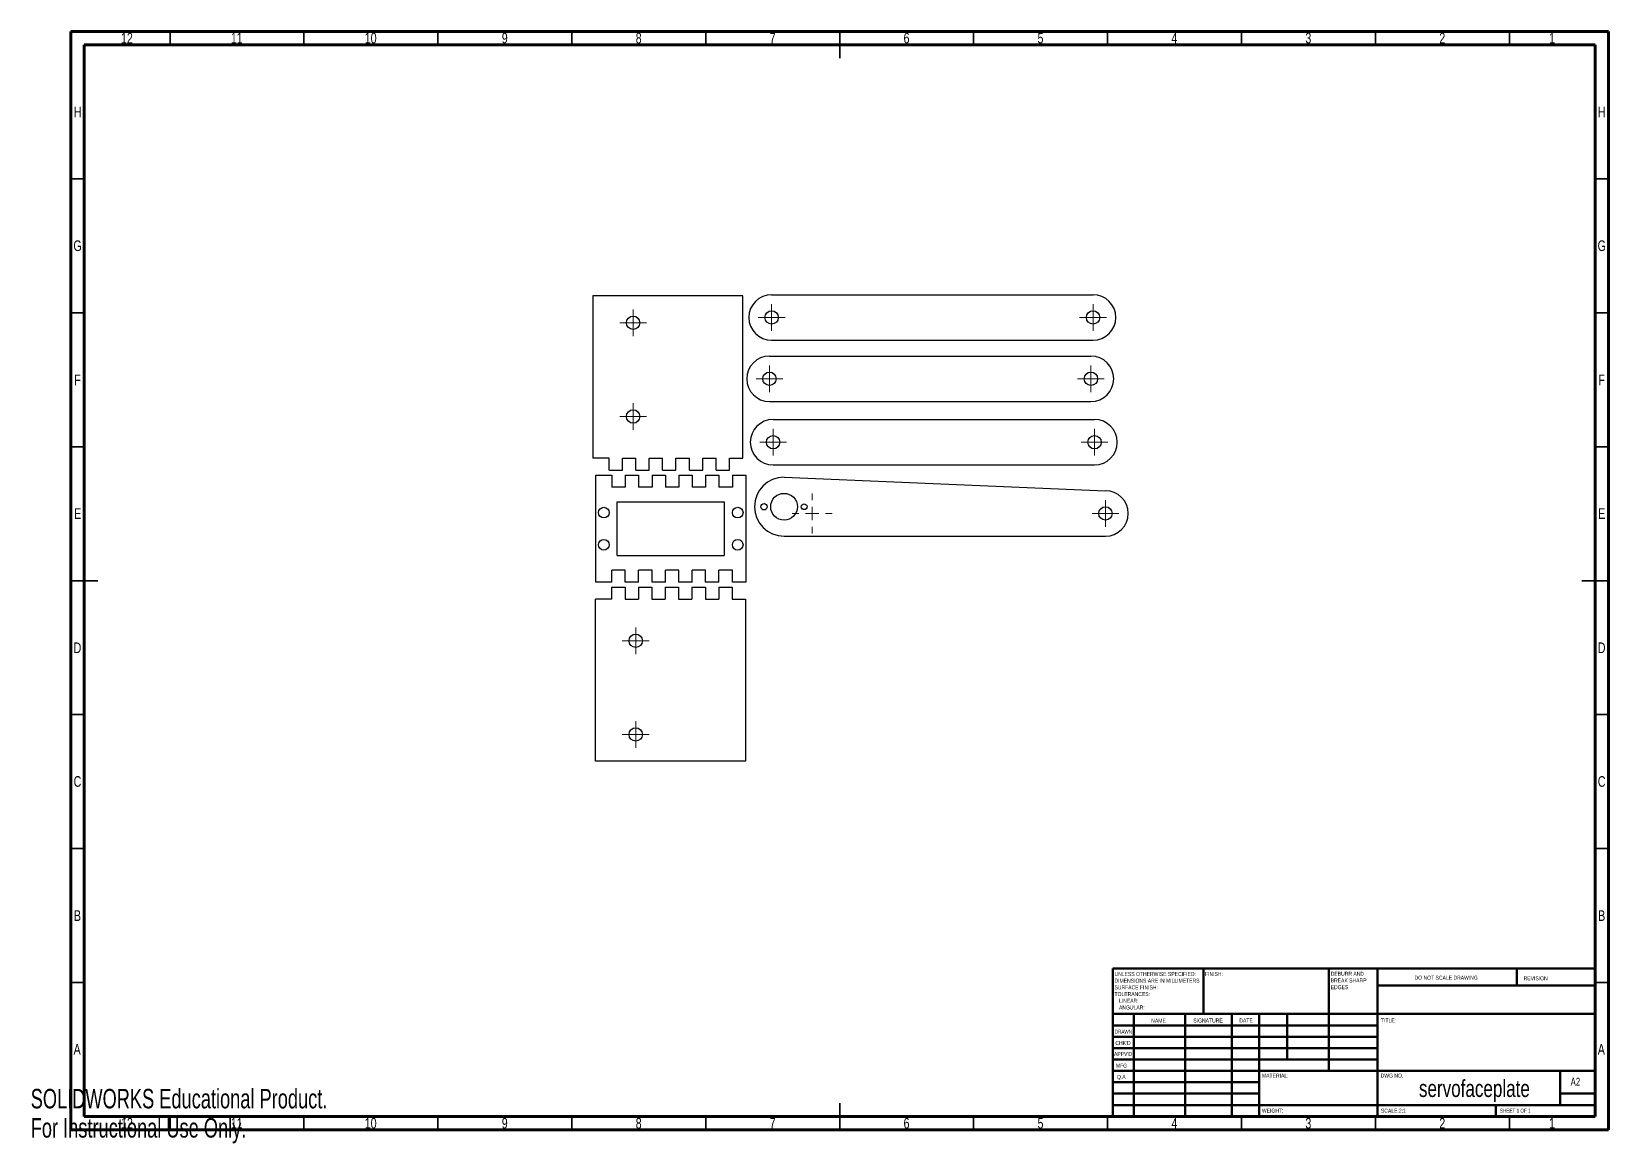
# Model space of a CAD drawing. Header units: millimetres. Extents: x 0 to 589, y 0 to 415.
import ezdxf

# ---------------------------------------------------------------- set-up
doc = ezdxf.new("R2010")
doc.units = ezdxf.units.MM
doc.styles.add('SLDTEXTSTYLE0', font='TXT', dxfattribs={"width": 0.75})
doc.styles.add('SLDTEXTSTYLE1', font='TXT', dxfattribs={"width": 0.686449})
doc.styles.add('SLDTEXTSTYLE2', font='TXT', dxfattribs={"width": 0.6875})
doc.styles.add('SLDTEXTSTYLE3', font='TXT', dxfattribs={"width": 0.7})

# ---------------------------------------------------------------- blocks, each defined once
blk = doc.blocks.new('SW_NOTE_0')
at = {"color": 0, "linetype": 'Continuous', "lineweight": 0, "char_height": 1.5, "attachment_point": 1, "style": 'SLDTEXTSTYLE0'}
for s, insert in [('UNLESS OTHERWISE SPECIFIED:', (0, 1.93)), ('TOLERANCES:', (0, -5.57)), ('SURFACE FINISH:', (0, -3.07)), ('DIMENSIONS ARE IN MILLIMETERS', (0, -0.57)), ('ANGULAR:', (1.69, -10.57)), ('LINEAR:', (1.69, -8.07))]:
    blk.add_mtext(s, dxfattribs=dict(at, insert=insert))
blk = doc.blocks.new('SW_NOTE_1')
at = {"color": 0, "linetype": 'Continuous', "lineweight": 0, "char_height": 1.5, "attachment_point": 1, "style": 'SLDTEXTSTYLE0'}
for s, insert in [('DEBURR AND', (0, 1.93)), ('BREAK SHARP', (0, -0.57)), ('EDGES', (0, -3.07))]:
    blk.add_mtext(s, dxfattribs=dict(at, insert=insert))
blk = doc.blocks.new('SW_CENTERMARKSYMBOL_0')
at = {"color": 0, "linetype": 'Continuous', "lineweight": 0}
for p, q in [((0, 5), (0, 7.5)), ((-5, 0), (-7.5, 0)), ((0, 0), (-2.5, 0)), ((0, 0), (0, 2.5)), ((0, 0), (0, -2.5)), ((0, 0), (2.5, 0)), ((5, 0), (7.5, 0)), ((0, -5), (0, -7.5))]:
    blk.add_line(p, q, dxfattribs=at)
blk = doc.blocks.new('SW_CENTERMARKSYMBOL_1')
at = {"color": 0, "linetype": 'Continuous', "lineweight": 0}
for p, q in [((-2.5, 0), (-5, 0)), ((0, 0), (-2.5, 0)), ((0, 2.5), (0, 5)), ((0, 0), (0, 2.5)), ((0, 0), (0, -2.5)), ((0, 0), (2.5, 0)), ((2.5, 0), (5, 0)), ((0, -2.5), (0, -5))]:
    blk.add_line(p, q, dxfattribs=at)
blk = doc.blocks.new('SW_CENTERMARKSYMBOL_2')
at = {"color": 0, "linetype": 'Continuous', "lineweight": 0}
for p, q in [((-2.5, 0), (-5, 0)), ((0, 0), (-2.5, 0)), ((0, 2.5), (0, 5)), ((0, 0), (0, 2.5)), ((0, 0), (0, -2.5)), ((0, 0), (2.5, 0)), ((2.5, 0), (5, 0)), ((0, -2.5), (0, -5))]:
    blk.add_line(p, q, dxfattribs=at)
blk = doc.blocks.new('SW_CENTERMARKSYMBOL_3')
at = {"color": 0, "linetype": 'Continuous', "lineweight": 0}
for p, q in [((-2.5, 0), (-5, 0)), ((0, 0), (-2.5, 0)), ((0, 2.5), (0, 5)), ((0, 0), (0, 2.5)), ((0, 0), (0, -2.5)), ((0, 0), (2.5, 0)), ((2.5, 0), (5, 0)), ((0, -2.5), (0, -5))]:
    blk.add_line(p, q, dxfattribs=at)
blk = doc.blocks.new('SW_CENTERMARKSYMBOL_4')
at = {"color": 0, "linetype": 'Continuous', "lineweight": 0}
for p, q in [((-2.5, 0), (-5, 0)), ((0, 0), (-2.5, 0)), ((0, 2.5), (0, 5)), ((0, 0), (0, 2.5)), ((0, 0), (0, -2.5)), ((0, 0), (2.5, 0)), ((2.5, 0), (5, 0)), ((0, -2.5), (0, -5))]:
    blk.add_line(p, q, dxfattribs=at)
blk = doc.blocks.new('SW_CENTERMARKSYMBOL_5')
at = {"color": 0, "linetype": 'Continuous', "lineweight": 0}
for p, q in [((-2.5, 0), (-5, 0)), ((0, 0), (-2.5, 0)), ((0, 2.5), (0, 5)), ((0, 0), (0, 2.5)), ((0, 0), (0, -2.5)), ((0, 0), (2.5, 0)), ((2.5, 0), (5, 0)), ((0, -2.5), (0, -5))]:
    blk.add_line(p, q, dxfattribs=at)
blk = doc.blocks.new('SW_CENTERMARKSYMBOL_6')
at = {"color": 0, "linetype": 'Continuous', "lineweight": 0}
for p, q in [((-2.5, 0), (-5, 0)), ((0, 0), (-2.5, 0)), ((0, 2.5), (0, 5)), ((0, 0), (0, 2.5)), ((0, 0), (0, -2.5)), ((0, 0), (2.5, 0)), ((2.5, 0), (5, 0)), ((0, -2.5), (0, -5))]:
    blk.add_line(p, q, dxfattribs=at)
blk = doc.blocks.new('SW_CENTERMARKSYMBOL_7')
at = {"color": 0, "linetype": 'Continuous', "lineweight": 0}
for p, q in [((-2.5, 0), (-5, 0)), ((0, 0), (-2.5, 0)), ((0, 2.5), (0, 5)), ((0, 0), (0, 2.5)), ((0, 0), (0, -2.5)), ((0, 0), (2.5, 0)), ((2.5, 0), (5, 0)), ((0, -2.5), (0, -5))]:
    blk.add_line(p, q, dxfattribs=at)
blk = doc.blocks.new('SW_CENTERMARKSYMBOL_8')
at = {"color": 0, "linetype": 'Continuous', "lineweight": 0}
for p, q in [((-2.5, 0), (-5, 0)), ((0, 0), (-2.5, 0)), ((0, 2.5), (0, 5)), ((0, 0), (0, 2.5)), ((0, 0), (0, -2.5)), ((0, 0), (2.5, 0)), ((2.5, 0), (5, 0)), ((0, -2.5), (0, -5))]:
    blk.add_line(p, q, dxfattribs=at)
blk = doc.blocks.new('SW_CENTERMARKSYMBOL_9')
at = {"color": 0, "linetype": 'Continuous', "lineweight": 0}
for p, q in [((-2.5, 0), (-5, 0)), ((0, 0), (-2.5, 0)), ((0, 2.5), (0, 5)), ((0, 0), (0, 2.5)), ((0, 0), (0, -2.5)), ((0, 0), (2.5, 0)), ((2.5, 0), (5, 0)), ((0, -2.5), (0, -5))]:
    blk.add_line(p, q, dxfattribs=at)
blk = doc.blocks.new('SW_CENTERMARKSYMBOL_10')
at = {"color": 0, "linetype": 'Continuous', "lineweight": 0}
for p, q in [((-2.5, 0), (-5, 0)), ((0, 0), (-2.5, 0)), ((0, 2.5), (0, 5)), ((0, 0), (0, 2.5)), ((0, 0), (0, -2.5)), ((0, 0), (2.5, 0)), ((2.5, 0), (5, 0)), ((0, -2.5), (0, -5))]:
    blk.add_line(p, q, dxfattribs=at)
blk = doc.blocks.new('SW_CENTERMARKSYMBOL_11')
at = {"color": 0, "linetype": 'Continuous', "lineweight": 0}
for p, q in [((-2.5, 0), (-5, 0)), ((0, 0), (-2.5, 0)), ((0, 2.5), (0, 5)), ((0, 0), (0, 2.5)), ((0, 0), (0, -2.5)), ((0, 0), (2.5, 0)), ((2.5, 0), (5, 0)), ((0, -2.5), (0, -5))]:
    blk.add_line(p, q, dxfattribs=at)

msp = doc.modelspace()

# ---------------------------------------------------------------- linework, layer by layer
at = {"color": 7, "linetype": 'Continuous', "lineweight": 70}
for p, q in [((15, 5), (15, 415)), ((15, 415), (589, 415)), ((589, 415), (589, 5)), ((20, 10), (20, 410)), ((20, 410), (584, 410)), ((584, 410), (584, 10)), ((584, 10), (20, 10)), ((589, 5), (15, 5))]:
    msp.add_line(p, q, dxfattribs=at)
at = {"color": 7, "linetype": 'Continuous', "lineweight": 35}
for p, q in [((52, 410), (52, 415)), ((102, 410), (102, 415)), ((152, 410), (152, 415)), ((202, 410), (202, 415)), ((252, 410), (252, 415)), ((302, 415), (302, 405)), ((302, 410), (302, 415)), ((352, 410), (352, 415)), ((402, 410), (402, 415)), ((452, 410), (452, 415)), ((502, 410), (502, 415)), ((552, 410), (552, 415)), ((20, 360), (15, 360)), ((584, 360), (589, 360)), ((20, 310), (15, 310)), ((584, 310), (589, 310)), ((20, 260), (15, 260)), ((584, 260), (589, 260)), ((15, 210), (25, 210)), ((20, 210), (15, 210)), ((589, 210), (579, 210)), ((584, 210), (589, 210)), ((20, 160), (15, 160)), ((584, 160), (589, 160)), ((20, 110), (15, 110)), ((584, 110), (589, 110)), ((20, 60), (15, 60)), ((584, 60), (589, 60)), ((302, 5), (302, 15)), ((52, 10), (52, 5)), ((102, 10), (102, 5)), ((152, 10), (152, 5)), ((202, 10), (202, 5)), ((252, 10), (252, 5)), ((302, 10), (302, 5)), ((352, 10), (352, 5)), ((402, 10), (402, 5)), ((452, 10), (452, 5)), ((502, 10), (502, 5)), ((552, 10), (552, 5))]:
    msp.add_line(p, q, dxfattribs=at)
at = {"color": 7, "linetype": 'Continuous', "lineweight": 25}
for p, q in [((209.89, 316.29), (209.89, 255.79)), ((265.89, 316.29), (209.89, 316.29)), ((265.89, 255.79), (265.89, 316.29)), ((276.59, 316.77), (396.59, 316.77)), ((276.59, 299.77), (396.59, 299.77)), ((275.8, 293.87), (395.8, 293.87)), ((275.8, 276.87), (395.8, 276.87)), ((277.14, 270.19), (397.14, 270.19)), ((215.89, 255.79), (209.89, 255.79)), ((215.89, 251.29), (215.89, 255.79)), ((220.89, 255.79), (225.89, 255.79)), ((220.89, 251.29), (220.89, 255.79)), ((225.89, 251.29), (225.89, 255.79)), ((230.89, 255.79), (235.89, 255.79)), ((230.89, 251.29), (230.89, 255.79)), ((235.89, 251.29), (235.89, 255.79)), ((240.89, 255.79), (245.89, 255.79)), ((240.89, 251.29), (240.89, 255.79)), ((245.89, 251.29), (245.89, 255.79)), ((250.89, 255.79), (255.89, 255.79)), ((250.89, 251.29), (250.89, 255.79)), ((255.89, 251.29), (255.89, 255.79)), ((260.89, 255.79), (265.89, 255.79)), ((260.89, 251.29), (260.89, 255.79)), ((277.14, 253.19), (397.14, 253.19)), ((210.94, 209.41), (210.94, 249.41)), ((210.94, 249.41), (216.94, 249.41)), ((215.89, 251.29), (220.89, 251.29)), ((216.94, 249.41), (216.94, 244.91)), ((221.94, 249.41), (221.94, 244.91)), ((221.94, 249.41), (226.94, 249.41)), ((225.89, 251.29), (230.89, 251.29)), ((226.94, 249.41), (226.94, 244.91)), ((231.94, 249.41), (231.94, 244.91)), ((231.94, 249.41), (236.94, 249.41)), ((235.89, 251.29), (240.89, 251.29)), ((236.94, 249.41), (236.94, 244.91)), ((241.94, 249.41), (241.94, 244.91)), ((241.94, 249.41), (246.94, 249.41)), ((245.89, 251.29), (250.89, 251.29)), ((246.94, 249.41), (246.94, 244.91)), ((251.94, 249.41), (251.94, 244.91)), ((251.94, 249.41), (256.94, 249.41)), ((255.89, 251.29), (260.89, 251.29)), ((256.94, 249.41), (256.94, 244.91)), ((261.94, 249.41), (266.94, 249.41)), ((261.94, 249.41), (261.94, 244.91)), ((266.94, 249.41), (266.94, 209.41)), ((281.25, 248.6), (401.22, 243.6)), ((221.94, 244.91), (216.94, 244.91)), ((231.94, 244.91), (226.94, 244.91)), ((241.94, 244.91), (236.94, 244.91)), ((251.94, 244.91), (246.94, 244.91)), ((261.94, 244.91), (256.94, 244.91)), ((218.94, 239.41), (258.94, 239.41)), ((218.94, 219.41), (218.94, 239.41)), ((258.94, 239.41), (258.94, 219.41)), ((281.25, 226.6), (401.22, 226.6)), ((218.94, 219.41), (258.94, 219.41)), ((221.94, 213.91), (216.94, 213.91)), ((216.94, 209.41), (216.94, 213.91)), ((221.94, 209.41), (221.94, 213.91)), ((231.94, 213.91), (226.94, 213.91)), ((226.94, 209.41), (226.94, 213.91)), ((231.94, 209.41), (231.94, 213.91)), ((241.94, 213.91), (236.94, 213.91)), ((236.94, 209.41), (236.94, 213.91)), ((241.94, 209.41), (241.94, 213.91)), ((251.94, 213.91), (246.94, 213.91)), ((246.94, 209.41), (246.94, 213.91)), ((251.94, 209.41), (251.94, 213.91)), ((261.94, 213.91), (256.94, 213.91)), ((256.94, 209.41), (256.94, 213.91)), ((261.94, 209.41), (261.94, 213.91)), ((216.94, 209.41), (210.94, 209.41)), ((216.86, 207.58), (216.86, 203.08)), ((216.86, 207.58), (221.86, 207.58)), ((221.86, 207.58), (221.86, 203.08)), ((226.94, 209.41), (221.94, 209.41)), ((226.86, 207.58), (226.86, 203.08)), ((226.86, 207.58), (231.86, 207.58)), ((231.86, 207.58), (231.86, 203.08)), ((236.94, 209.41), (231.94, 209.41)), ((236.86, 207.58), (236.86, 203.08)), ((236.86, 207.58), (241.86, 207.58)), ((241.86, 207.58), (241.86, 203.08)), ((246.94, 209.41), (241.94, 209.41)), ((246.86, 207.58), (246.86, 203.08)), ((246.86, 207.58), (251.86, 207.58)), ((251.86, 207.58), (251.86, 203.08)), ((256.94, 209.41), (251.94, 209.41)), ((256.86, 207.58), (256.86, 203.08)), ((256.86, 207.58), (261.86, 207.58)), ((261.86, 207.58), (261.86, 203.08)), ((266.94, 209.41), (261.94, 209.41)), ((216.86, 203.08), (210.86, 203.08)), ((210.86, 142.58), (210.86, 203.08)), ((221.86, 203.08), (226.86, 203.08)), ((231.86, 203.08), (236.86, 203.08)), ((241.86, 203.08), (246.86, 203.08)), ((251.86, 203.08), (256.86, 203.08)), ((261.86, 203.08), (266.86, 203.08)), ((266.86, 203.08), (266.86, 142.58)), ((266.86, 142.58), (210.86, 142.58))]:
    msp.add_line(p, q, dxfattribs=at)
at = {"color": 7, "linetype": 'Continuous', "lineweight": 50}
for p, q in [((404, 65.25), (584, 65.25)), ((404, 65.25), (404, 10)), ((437.8, 48.25), (437.8, 65.25)), ((484.6, 65.25), (484.6, 27)), ((502.8, 65.25), (502.8, 10)), ((554.8, 58.88), (554.8, 65.25)), ((584, 58.88), (502.8, 58.88)), ((584, 48.25), (404, 48.25)), ((411.8, 48.25), (411.8, 10)), ((430.99, 48.25), (430.99, 10)), ((448.4, 48.25), (448.4, 10)), ((458.6, 10), (458.6, 48.25)), ((469, 31.25), (469, 48.25)), ((502.8, 44), (404, 44)), ((502.8, 39.75), (404, 39.75)), ((502.8, 35.5), (404, 35.5)), ((502.8, 31.25), (404, 31.25)), ((458.6, 27), (404, 27)), ((458.6, 27), (584, 27)), ((571, 14.25), (571, 27)), ((458.6, 22.75), (404, 22.75)), ((458.6, 18.5), (404, 18.5)), ((584, 18.5), (571, 18.5)), ((404, 14.25), (584, 14.25)), ((547, 10), (547, 14.25))]:
    msp.add_line(p, q, dxfattribs=at)
at = {"color": 7, "linetype": 'Continuous', "lineweight": 25}
for centre, radius in [((224.89, 306.29), 2.5), ((276.59, 308.27), 2.5), ((396.59, 308.27), 2.5), ((275.8, 285.37), 2.5), ((395.8, 285.37), 2.5), ((224.89, 271.29), 2.5), ((277.14, 261.69), 2.5), ((397.14, 261.69), 2.5), ((281.25, 237.6), 5), ((213.94, 235.41), 2), ((263.94, 235.41), 2), ((273.75, 237.6), 1.2), ((288.75, 237.6), 1.08), ((401.22, 235.1), 2.5), ((213.94, 223.41), 2), ((263.94, 223.41), 2), ((225.86, 187.58), 2.5), ((225.86, 152.58), 2.5)]:
    msp.add_circle(centre, radius, dxfattribs=at)
for centre, radius, start, end in [((276.59, 308.27), 8.5, 90, 270), ((396.59, 308.27), 8.5, 270, 90), ((275.8, 285.37), 8.5, 90, 270), ((395.8, 285.37), 8.5, 270, 90), ((277.14, 261.69), 8.5, 90, 270), ((397.14, 261.69), 8.5, 270, 90), ((281.25, 237.6), 11, 90, 270), ((401.22, 235.1), 8.5, 270, 90)]:
    msp.add_arc(centre, radius, start, end, dxfattribs=at)

# ---------------------------------------------------------------- block references
at = {"color": 7, "linetype": 'Continuous', "lineweight": 0}
for name, p in [('SW_CENTERMARKSYMBOL_8', (276.59, 308.27)), ('SW_CENTERMARKSYMBOL_9', (396.59, 308.27)), ('SW_CENTERMARKSYMBOL_2', (224.89, 306.29)), ('SW_CENTERMARKSYMBOL_10', (275.8, 285.37)), ('SW_CENTERMARKSYMBOL_11', (395.8, 285.37)), ('SW_CENTERMARKSYMBOL_3', (224.89, 271.29)), ('SW_CENTERMARKSYMBOL_6', (277.14, 261.69)), ('SW_CENTERMARKSYMBOL_7', (397.14, 261.69)), ('SW_CENTERMARKSYMBOL_0', (291.73, 235.1)), ('SW_CENTERMARKSYMBOL_1', (401.22, 235.1)), ('SW_CENTERMARKSYMBOL_5', (225.86, 187.58)), ('SW_CENTERMARKSYMBOL_4', (225.86, 152.58)), ('SW_NOTE_0', (404.59, 61.99)), ('SW_NOTE_1', (485.31, 62.07))]:
    msp.add_blockref(name, p, dxfattribs=at)

# ---------------------------------------------------------------- texts
for s, insert, char_height, attachment_point, style in [('12', (35.92, 414.53), 3.969, 2, 'SLDTEXTSTYLE0'), ('11', (76.92, 414.53), 3.969, 2, 'SLDTEXTSTYLE0'), ('10', (126.92, 414.53), 3.969, 2, 'SLDTEXTSTYLE0'), ('9', (176.96, 414.53), 3.97, 2, 'SLDTEXTSTYLE0'), ('8', (226.96, 414.53), 3.97, 2, 'SLDTEXTSTYLE0'), ('7', (276.96, 414.53), 3.97, 2, 'SLDTEXTSTYLE0'), ('6', (326.96, 414.53), 3.97, 2, 'SLDTEXTSTYLE0'), ('5', (376.96, 414.53), 3.97, 2, 'SLDTEXTSTYLE0'), ('4', (426.96, 414.53), 3.97, 2, 'SLDTEXTSTYLE0'), ('3', (476.96, 414.53), 3.97, 2, 'SLDTEXTSTYLE0'), ('2', (526.96, 414.53), 3.97, 2, 'SLDTEXTSTYLE0'), ('1', (567.96, 414.53), 3.97, 2, 'SLDTEXTSTYLE0'), ('H', (17.49, 386.94), 3.97, 2, 'SLDTEXTSTYLE0'), ('H', (586.49, 386.94), 3.97, 2, 'SLDTEXTSTYLE0'), ('G', (17.49, 337.03), 3.97, 2, 'SLDTEXTSTYLE0'), ('G', (586.49, 337.03), 3.97, 2, 'SLDTEXTSTYLE0'), ('F', (17.46, 286.94), 3.97, 2, 'SLDTEXTSTYLE0'), ('F', (586.46, 286.94), 3.97, 2, 'SLDTEXTSTYLE0'), ('E', (17.51, 237.03), 3.97, 2, 'SLDTEXTSTYLE0'), ('E', (586.51, 237.03), 3.97, 2, 'SLDTEXTSTYLE0'), ('D', (17.45, 186.94), 3.97, 2, 'SLDTEXTSTYLE0'), ('D', (586.45, 186.94), 3.97, 2, 'SLDTEXTSTYLE0'), ('C', (17.46, 137.03), 3.97, 2, 'SLDTEXTSTYLE0'), ('C', (586.46, 137.03), 3.97, 2, 'SLDTEXTSTYLE0'), ('B', (17.47, 86.94), 3.97, 2, 'SLDTEXTSTYLE0'), ('B', (586.47, 86.94), 3.97, 2, 'SLDTEXTSTYLE0'), ('FINISH:', (438.37, 63.92), 1.5, 1, 'SLDTEXTSTYLE0'), ('DO NOT SCALE DRAWING', (516.61, 62.53), 1.5, 1, 'SLDTEXTSTYLE0'), ('REVISION', (557.33, 62.33), 1.5, 1, 'SLDTEXTSTYLE0'), ('DRAWN', (404.64, 42.38), 1.5, 1, 'SLDTEXTSTYLE1'), ('NAME', (418.32, 46.5), 1.5, 1, 'SLDTEXTSTYLE0'), ('SIGNATURE', (434.03, 46.56), 1.5, 1, 'SLDTEXTSTYLE0'), ('DATE', (451.21, 46.58), 1.5, 1, 'SLDTEXTSTYLE0'), ('TITLE:', (504.09, 46.58), 1.5, 1, 'SLDTEXTSTYLE0'), ('A', (17.34, 37.03), 3.97, 2, 'SLDTEXTSTYLE0'), ("CHK'D", (404.94, 38.16), 1.5, 1, 'SLDTEXTSTYLE0'), ('A', (586.34, 37.03), 3.97, 2, 'SLDTEXTSTYLE0'), ("APPV'D", (404.4, 34.07), 1.5, 1, 'SLDTEXTSTYLE0'), ('MFG', (405.12, 29.72), 1.5, 1, 'SLDTEXTSTYLE0'), ('Q.A', (405.51, 25.5), 1.5, 1, 'SLDTEXTSTYLE0'), ('MATERIAL:', (459.65, 25.99), 1.5, 1, 'SLDTEXTSTYLE0'), ('DWG NO.', (503.95, 25.99), 1.5, 1, 'SLDTEXTSTYLE0'), ('servofaceplate', (538.96, 23.61), 6.35, 2, 'SLDTEXTSTYLE0'), ('A2', (574.87, 24.41), 2.91, 1, 'SLDTEXTSTYLE0'), ('WEIGHT:', (459.62, 12.95), 1.499, 1, 'SLDTEXTSTYLE0'), ('SCALE:2:1', (504.07, 12.9), 1.5, 1, 'SLDTEXTSTYLE0'), ('SHEET 1 OF 1', (548.48, 12.9), 1.5, 1, 'SLDTEXTSTYLE2'), ('12', (35.92, 9.44), 3.969, 2, 'SLDTEXTSTYLE0'), ('11', (76.92, 9.44), 3.969, 2, 'SLDTEXTSTYLE0'), ('10', (126.92, 9.44), 3.969, 2, 'SLDTEXTSTYLE0'), ('9', (176.96, 9.44), 3.97, 2, 'SLDTEXTSTYLE0'), ('8', (226.96, 9.44), 3.97, 2, 'SLDTEXTSTYLE0'), ('7', (276.96, 9.44), 3.97, 2, 'SLDTEXTSTYLE0'), ('6', (326.96, 9.44), 3.97, 2, 'SLDTEXTSTYLE0'), ('5', (376.96, 9.44), 3.97, 2, 'SLDTEXTSTYLE0'), ('4', (426.96, 9.44), 3.97, 2, 'SLDTEXTSTYLE0'), ('3', (476.96, 9.44), 3.97, 2, 'SLDTEXTSTYLE0'), ('2', (526.96, 9.44), 3.97, 2, 'SLDTEXTSTYLE0'), ('1', (567.96, 9.44), 3.97, 2, 'SLDTEXTSTYLE0')]:
    msp.add_mtext(s, dxfattribs=dict(at, insert=insert, char_height=char_height, attachment_point=attachment_point, style=style))
at = {"color": 7, "linetype": 'Continuous', "char_height": 7.266, "attachment_point": 1, "style": 'SLDTEXTSTYLE3'}
for s, insert in [('SOLIDWORKS Educational Product.', (0, 20.27)), ('For Instructional Use Only.', (0, 9.37))]:
    msp.add_mtext(s, dxfattribs=dict(at, insert=insert))

doc.saveas('drawing.dxf')
